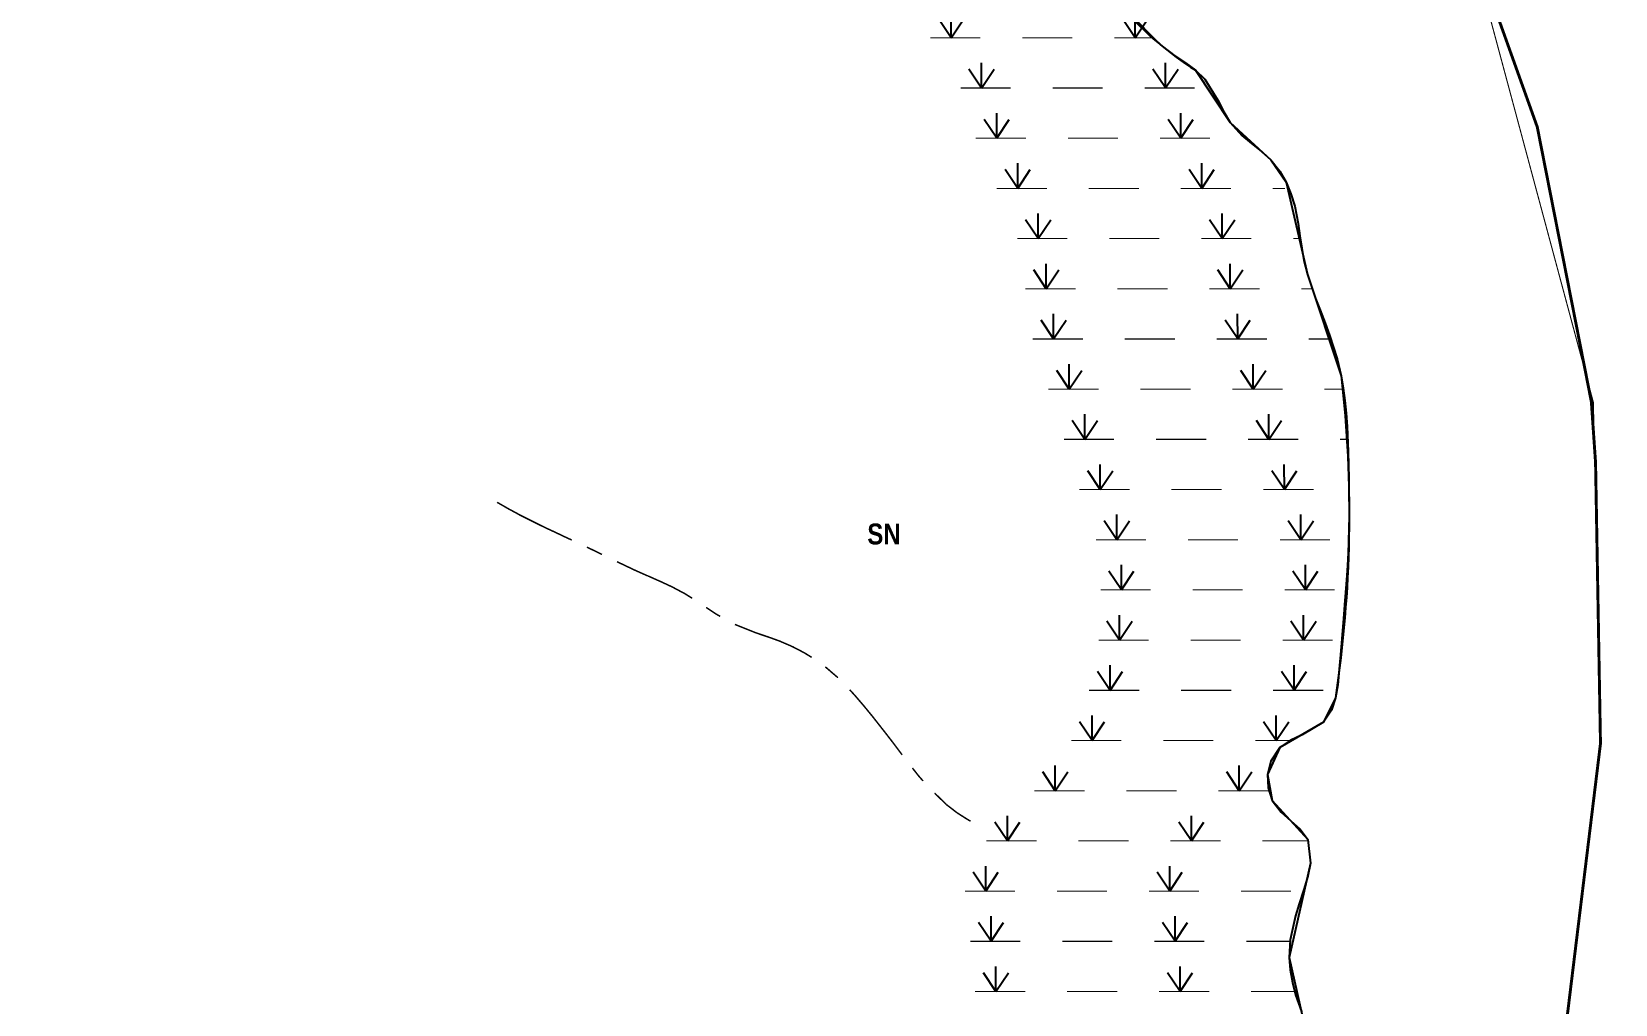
# Model space of a CAD drawing. Extents: x 204834 to 208707, y 4853033 to 4855981.
# Drawn here: x 208073.7 to 208263, y 4853331.5 to 4853447.8 of the extents above; entities that cross this region are included whole.
import ezdxf
from ezdxf.enums import TextEntityAlignment as Align

# ---------------------------------------------------------------- set-up
doc = ezdxf.new("R2010")
doc.units = 0
doc.header["$LTSCALE"] = 1.5
doc.header["$MEASUREMENT"] = 0
for name, color, linetype in [('CD-MALHA-LOTES', 40, 'CONTINUOUS'), ('HD-ALAGADO-BREJO', 170, 'CONTINUOUS'), ('HD-CURSO-INTER', 170, 'CONTINUOUS'), ('HD-CURSO-PERENE', 170, 'CONTINUOUS'), ('LM-LIM-SETOR-FISCAL', 7, 'CONTINUOUS'), ('LM-LIMITE-MUNICIPAL', 2, 'CONTINUOUS'), ('RU-QUADRAS', 6, 'CONTINUOUS'), ('Th_NmrPort', 7, 'CONTINUOUS')]:
    doc.layers.add(name, color=color, linetype=linetype)
doc.styles.get("Standard").update_dxf_attribs({"font": 'swisscbo.ttf'})
doc.linetypes.add('Limite', pattern='A,20,-3,[130,ltypeshp.shx,S=6.35,R=0,X=0,Y=0],-3,20', length=46)

# ---------------------------------------------------------------- blocks, each defined once
blk = doc.blocks.new('*X8')
at = {"layer": 'HD-ALAGADO-BREJO'}
for points in [[(208183.645891, 4853447.081709), (208182.145695, 4853449.331579)], [(208183.645891, 4853447.081709), (208183.64563, 4853450.081709)], [(208183.645891, 4853447.081709), (208185.145695, 4853449.33184)], [(208205.645891, 4853447.083625), (208204.145695, 4853449.333495)], [(208205.645891, 4853447.083625), (208205.64563, 4853450.083625)], [(208205.645891, 4853447.083625), (208207.145695, 4853449.333756)], [(208187.270166, 4853441.081701), (208185.769981, 4853443.331577)], [(208187.270166, 4853441.081701), (208187.269919, 4853444.081701)], [(208187.270166, 4853441.081701), (208188.769981, 4853443.331825)], [(208209.270166, 4853441.083516), (208207.769981, 4853443.333392)], [(208209.270166, 4853441.083516), (208209.269919, 4853444.083516)], [(208209.270166, 4853441.083516), (208210.769981, 4853443.333639)], [(208189.090531, 4853435.081678), (208187.590353, 4853437.331559)], [(208189.090531, 4853435.081678), (208189.090293, 4853438.081678)], [(208189.090531, 4853435.081678), (208190.590353, 4853437.331797)], [(208211.090531, 4853435.083422), (208209.590352, 4853437.333303)], [(208211.090531, 4853435.083422), (208211.090293, 4853438.083422)], [(208211.090531, 4853435.083422), (208212.590352, 4853437.333541)], [(208191.597531, 4853429.081664), (208191.5973, 4853432.081664)], [(208213.597531, 4853429.083355), (208213.5973, 4853432.083355)], [(208191.597531, 4853429.081664), (208190.097358, 4853431.331549)], [(208191.597531, 4853429.081664), (208193.097358, 4853431.331779)], [(208213.597531, 4853429.083355), (208212.097358, 4853431.333239)], [(208213.597531, 4853429.083355), (208215.097358, 4853431.33347)], [(208194.042004, 4853423.081657), (208194.041772, 4853426.081657)], [(208216.042004, 4853423.083363), (208216.041772, 4853426.083363)], [(208194.042004, 4853423.081657), (208192.54183, 4853425.331541)], [(208194.042004, 4853423.081657), (208195.54183, 4853425.331774)], [(208216.042004, 4853423.083363), (208214.54183, 4853425.333246)], [(208216.042004, 4853423.083363), (208217.54183, 4853425.333479)], [(208195.015647, 4853417.081633), (208195.015416, 4853420.081633)], [(208217.015647, 4853417.083325), (208217.015416, 4853420.083325)], [(208195.015647, 4853417.081633), (208193.515474, 4853419.331517)], [(208195.015647, 4853417.081633), (208196.515474, 4853419.331748)], [(208217.015647, 4853417.083325), (208215.515474, 4853419.333209)], [(208217.015647, 4853417.083325), (208218.515474, 4853419.33344)], [(208195.894311, 4853411.081605), (208194.394141, 4853413.331492)], [(208195.894311, 4853411.081605), (208195.894084, 4853414.081605)], [(208195.894311, 4853411.081605), (208197.394141, 4853413.331719)], [(208217.894311, 4853411.08327), (208216.394141, 4853413.333157)], [(208217.894311, 4853411.08327), (208217.894084, 4853414.08327)], [(208217.894311, 4853411.08327), (208219.394141, 4853413.333384)], [(208197.757873, 4853405.081592), (208196.257701, 4853407.331478)], [(208197.757873, 4853405.081592), (208197.757644, 4853408.081592)], [(208197.757873, 4853405.081592), (208199.257701, 4853407.331706)], [(208219.757872, 4853405.083266), (208218.257701, 4853407.333152)], [(208219.757872, 4853405.083266), (208219.757644, 4853408.083266)], [(208219.757872, 4853405.083266), (208221.257701, 4853407.33338)], [(208199.628347, 4853399.081581), (208198.128173, 4853401.331465)], [(208199.628347, 4853399.081581), (208199.628115, 4853402.081581)], [(208199.628347, 4853399.081581), (208201.128173, 4853401.331697)], [(208221.628347, 4853399.083286), (208220.128173, 4853401.333169)], [(208221.628347, 4853399.083286), (208221.628114, 4853402.083286)], [(208221.628347, 4853399.083286), (208223.128173, 4853401.333402)], [(208201.473317, 4853393.081571), (208201.473079, 4853396.081571)], [(208223.473317, 4853393.083319), (208223.473079, 4853396.083319)], [(208201.473317, 4853393.081571), (208199.973139, 4853395.331452)], [(208201.473317, 4853393.081571), (208202.973139, 4853395.331691)], [(208223.473317, 4853393.083319), (208221.973139, 4853395.3332)], [(208223.473317, 4853393.083319), (208224.973139, 4853395.333438)], [(208203.445485, 4853387.081565), (208203.445239, 4853390.081565)], [(208225.445485, 4853387.083369), (208225.445238, 4853390.083369)], [(208203.445485, 4853387.081565), (208201.9453, 4853389.331442)], [(208203.445485, 4853387.081565), (208204.9453, 4853389.331688)], [(208225.445485, 4853387.083369), (208223.9453, 4853389.333246)], [(208225.445485, 4853387.083369), (208226.9453, 4853389.333492)], [(208203.996144, 4853381.08154), (208203.995895, 4853384.08154)], [(208225.996144, 4853381.083371), (208225.995895, 4853384.083371)], [(208203.996144, 4853381.08154), (208202.495957, 4853383.331415)], [(208203.996144, 4853381.08154), (208205.495957, 4853383.331665)], [(208225.996144, 4853381.083371), (208224.495957, 4853383.333246)], [(208225.996144, 4853381.083371), (208227.495957, 4853383.333496)], [(208203.770217, 4853375.081506), (208202.270029, 4853377.33138)], [(208203.770217, 4853375.081506), (208203.769967, 4853378.081506)], [(208203.770217, 4853375.081506), (208205.270029, 4853377.331631)], [(208225.770217, 4853375.083344), (208224.270029, 4853377.333219)], [(208225.770217, 4853375.083344), (208225.769966, 4853378.083344)], [(208225.770217, 4853375.083344), (208227.270029, 4853377.33347)], [(208202.636636, 4853369.081461), (208201.136448, 4853371.331336)], [(208202.636636, 4853369.081461), (208202.636385, 4853372.081461)], [(208202.636636, 4853369.081461), (208204.136448, 4853371.331586)], [(208224.636636, 4853369.083295), (208223.136448, 4853371.33317)], [(208224.636636, 4853369.083295), (208224.636385, 4853372.083295)], [(208224.636636, 4853369.083295), (208226.136448, 4853371.333421)], [(208200.493597, 4853363.081416), (208198.993401, 4853365.331285)], [(208200.493597, 4853363.081416), (208200.493335, 4853366.081416)], [(208200.493597, 4853363.081416), (208201.993401, 4853365.331547)], [(208222.493597, 4853363.083338), (208220.993401, 4853365.333207)], [(208222.493597, 4853363.083338), (208222.493335, 4853366.083338)], [(208222.493597, 4853363.083338), (208223.993401, 4853365.333469)], [(208196.083355, 4853357.081331), (208196.083103, 4853360.081331)], [(208218.083355, 4853357.083183), (208218.083103, 4853360.083183)], [(208196.083355, 4853357.081331), (208194.583166, 4853359.331205)], [(208196.083355, 4853357.081331), (208197.583166, 4853359.331458)], [(208218.083355, 4853357.083183), (208216.583166, 4853359.333056)], [(208218.083355, 4853357.083183), (208219.583166, 4853359.333309)], [(208190.362165, 4853351.081213), (208190.361946, 4853354.081213)], [(208212.362165, 4853351.082815), (208212.361946, 4853354.082815)], [(208190.362165, 4853351.081213), (208188.862001, 4853353.331104)], [(208190.362165, 4853351.081213), (208191.862001, 4853353.331322)], [(208212.362165, 4853351.082815), (208210.862001, 4853353.332706)], [(208212.362165, 4853351.082815), (208213.862001, 4853353.332924)], [(208187.777815, 4853345.081149), (208187.777602, 4853348.081149)], [(208209.777815, 4853345.082712), (208209.777602, 4853348.082712)], [(208187.777815, 4853345.081149), (208186.277655, 4853347.331043)], [(208187.777815, 4853345.081149), (208189.277655, 4853347.331256)], [(208209.777815, 4853345.082712), (208208.277655, 4853347.332605)], [(208209.777815, 4853345.082712), (208211.277655, 4853347.332818)], [(208188.414367, 4853339.081128), (208186.914203, 4853341.331018)], [(208188.414367, 4853339.081128), (208188.414149, 4853342.081128)], [(208188.414367, 4853339.081128), (208189.914203, 4853341.331237)], [(208210.414367, 4853339.082733), (208208.914203, 4853341.332623)], [(208210.414367, 4853339.082733), (208210.414149, 4853342.082733)], [(208210.414367, 4853339.082733), (208211.914203, 4853341.332842)], [(208189.000552, 4853333.0811), (208187.500388, 4853335.330991)], [(208189.000552, 4853333.0811), (208189.000333, 4853336.0811)], [(208189.000552, 4853333.0811), (208190.500388, 4853335.33121)], [(208211.000552, 4853333.082704), (208209.500388, 4853335.332594)], [(208211.000552, 4853333.082704), (208211.000333, 4853336.082704)], [(208211.000552, 4853333.082704), (208212.500388, 4853335.332813)]]:
    blk.add_lwpolyline(points, dxfattribs=at)
at = {"layer": 'HD-ALAGADO-BREJO', "const_width": 0.13}
for points in [[(208181.145891, 4853447.081492), (208182.145891, 4853447.081579)], [(208182.145891, 4853447.081579), (208187.145891, 4853447.082014)], [(208192.145891, 4853447.08245), (208198.145891, 4853447.082972)], [(208203.145891, 4853447.083408), (208204.145891, 4853447.083495)], [(208204.145891, 4853447.083495), (208207.145891, 4853447.083756)], [(208207.145891, 4853447.083756), (208207.8661, 4853447.081759)], [(208184.770166, 4853441.081495), (208185.770166, 4853441.081577)], [(208185.770166, 4853441.081577), (208190.770166, 4853441.08199)], [(208195.770166, 4853441.082402), (208201.770166, 4853441.082897)], [(208206.770166, 4853441.083309), (208207.770166, 4853441.083392)], [(208207.770166, 4853441.083392), (208212.770166, 4853441.083804)], [(208186.590531, 4853435.08148), (208187.590531, 4853435.081559)], [(208187.590531, 4853435.081559), (208192.590531, 4853435.081956)], [(208197.590531, 4853435.082352), (208203.590531, 4853435.082828)], [(208208.590531, 4853435.083224), (208209.590531, 4853435.083303)], [(208209.590531, 4853435.083303), (208214.590531, 4853435.0837)], [(208189.097531, 4853429.081472), (208190.097531, 4853429.081549)], [(208190.097531, 4853429.081549), (208195.097531, 4853429.081933)], [(208200.097531, 4853429.082317), (208206.097531, 4853429.082778)], [(208211.097531, 4853429.083162), (208212.097531, 4853429.083239)], [(208212.097531, 4853429.083239), (208217.097531, 4853429.083623)], [(208222.097531, 4853429.084008), (208223.097531, 4853429.084084)], [(208223.097531, 4853429.084084), (208223.558222, 4853429.081817)], [(208191.542004, 4853423.081464), (208192.542004, 4853423.081541)], [(208192.542004, 4853423.081541), (208197.542004, 4853423.081929)], [(208202.542004, 4853423.082316), (208208.542004, 4853423.082781)], [(208213.542004, 4853423.083169), (208214.542004, 4853423.083246)], [(208214.542004, 4853423.083246), (208219.542004, 4853423.083634)], [(208224.542004, 4853423.084022), (208225.390776, 4853423.081802)], [(208192.515647, 4853417.08144), (208193.515647, 4853417.081517)], [(208193.515647, 4853417.081517), (208198.515647, 4853417.081902)], [(208203.515647, 4853417.082286), (208209.515647, 4853417.082748)], [(208214.515647, 4853417.083132), (208215.515647, 4853417.083209)], [(208215.515647, 4853417.083209), (208220.515647, 4853417.083594)], [(208225.515647, 4853417.083978), (208226.515647, 4853417.084055)], [(208226.515647, 4853417.084055), (208226.906072, 4853417.081784)], [(208193.394311, 4853411.081416), (208194.394311, 4853411.081492)], [(208194.394311, 4853411.081492), (208199.394311, 4853411.08187)], [(208204.394311, 4853411.082249), (208210.394311, 4853411.082703)], [(208215.394311, 4853411.083081), (208216.394311, 4853411.083157)], [(208216.394311, 4853411.083157), (208221.394311, 4853411.083535)], [(208226.394311, 4853411.083914), (208228.394311, 4853411.084065)], [(208228.394311, 4853411.084065), (208228.930747, 4853411.081771)], [(208195.257873, 4853405.081402), (208196.257873, 4853405.081478)], [(208196.257873, 4853405.081478), (208201.257873, 4853405.081858)], [(208206.257872, 4853405.082239), (208212.257872, 4853405.082695)], [(208217.257872, 4853405.083076), (208218.257872, 4853405.083152)], [(208218.257872, 4853405.083152), (208223.257872, 4853405.083532)], [(208228.257872, 4853405.083912), (208230.257872, 4853405.084065)], [(208230.257872, 4853405.084065), (208230.413389, 4853405.081753)], [(208197.128347, 4853399.081387), (208198.128347, 4853399.081465)], [(208198.128347, 4853399.081465), (208203.128347, 4853399.081852)], [(208208.128347, 4853399.08224), (208214.128347, 4853399.082705)], [(208219.128347, 4853399.083092), (208220.128347, 4853399.083169)], [(208220.128347, 4853399.083169), (208225.128347, 4853399.083557)], [(208230.128347, 4853399.083944), (208231.008866, 4853399.081726)], [(208198.973317, 4853393.081373), (208199.973317, 4853393.081452)], [(208199.973317, 4853393.081452), (208204.973317, 4853393.081849)], [(208209.973317, 4853393.082247), (208215.973317, 4853393.082723)], [(208220.973317, 4853393.08312), (208221.973317, 4853393.0832)], [(208221.973317, 4853393.0832), (208226.973317, 4853393.083597)], [(208200.945485, 4853387.08136), (208201.945485, 4853387.081442)], [(208201.945485, 4853387.081442), (208206.945485, 4853387.081852)], [(208211.945485, 4853387.082262), (208217.945485, 4853387.082754)], [(208222.945485, 4853387.083164), (208223.945485, 4853387.083246)], [(208223.945485, 4853387.083246), (208228.945485, 4853387.083656)], [(208201.496144, 4853381.081332), (208202.496144, 4853381.081415)], [(208202.496144, 4853381.081415), (208207.496144, 4853381.081831)], [(208212.496144, 4853381.082248), (208218.496144, 4853381.082747)], [(208223.496144, 4853381.083163), (208224.496144, 4853381.083246)], [(208224.496144, 4853381.083246), (208229.496144, 4853381.083662)], [(208201.270217, 4853375.081297), (208202.270217, 4853375.08138)], [(208202.270217, 4853375.08138), (208207.270217, 4853375.081798)], [(208212.270217, 4853375.082216), (208218.270217, 4853375.082718)], [(208223.270217, 4853375.083135), (208224.270217, 4853375.083219)], [(208224.270217, 4853375.083219), (208229.270217, 4853375.083637)], [(208200.136636, 4853369.081252), (208201.136636, 4853369.081336)], [(208201.136636, 4853369.081336), (208206.136636, 4853369.081753)], [(208211.136636, 4853369.08217), (208217.136636, 4853369.08267)], [(208222.136636, 4853369.083087), (208223.136636, 4853369.08317)], [(208223.136636, 4853369.08317), (208228.136636, 4853369.083587)], [(208197.993597, 4853363.081198), (208198.993597, 4853363.081285)], [(208198.993597, 4853363.081285), (208203.993597, 4853363.081722)], [(208208.993597, 4853363.082159), (208214.993597, 4853363.082683)], [(208219.993597, 4853363.08312), (208220.993597, 4853363.083207)], [(208220.993597, 4853363.083207), (208223.993597, 4853363.083469)], [(208223.993597, 4853363.083469), (208224.548034, 4853363.081464)], [(208193.583355, 4853357.081121), (208194.583355, 4853357.081205)], [(208194.583355, 4853357.081205), (208199.583355, 4853357.081626)], [(208204.583355, 4853357.082047), (208210.583355, 4853357.082552)], [(208215.583355, 4853357.082972), (208216.583355, 4853357.083057)], [(208216.583355, 4853357.083057), (208221.583355, 4853357.083477)], [(208187.862165, 4853351.081031), (208188.862165, 4853351.081104)], [(208188.862165, 4853351.081104), (208193.862165, 4853351.081468)], [(208198.862165, 4853351.081832), (208204.862165, 4853351.082269)], [(208209.862165, 4853351.082633), (208210.862165, 4853351.082706)], [(208210.862165, 4853351.082706), (208215.862165, 4853351.08307)], [(208220.862165, 4853351.083434), (208225.862165, 4853351.083799)], [(208225.862165, 4853351.083799), (208226.284699, 4853351.081415)], [(208185.277815, 4853345.080972), (208186.277815, 4853345.081043)], [(208186.277815, 4853345.081043), (208191.277815, 4853345.081398)], [(208196.277815, 4853345.081753), (208202.277815, 4853345.082179)], [(208207.277815, 4853345.082534), (208208.277815, 4853345.082605)], [(208208.277815, 4853345.082605), (208213.277815, 4853345.08296)], [(208218.277815, 4853345.083315), (208224.277815, 4853345.083741)], [(208185.914367, 4853339.080945), (208186.914367, 4853339.081018)], [(208186.914367, 4853339.081018), (208191.914367, 4853339.081383)], [(208196.914367, 4853339.081748), (208202.914367, 4853339.082186)], [(208207.914367, 4853339.08255), (208208.914367, 4853339.082623)], [(208208.914367, 4853339.082623), (208213.914367, 4853339.082988)], [(208218.914367, 4853339.083353), (208223.914367, 4853339.083718)], [(208223.914367, 4853339.083718), (208224.203073, 4853339.081328)], [(208186.500552, 4853333.080918), (208187.500552, 4853333.080991)], [(208187.500552, 4853333.080991), (208192.500552, 4853333.081355)], [(208197.500552, 4853333.08172), (208203.500552, 4853333.082157)], [(208208.500552, 4853333.082522), (208209.500552, 4853333.082594)], [(208209.500552, 4853333.082594), (208214.500552, 4853333.082959)], [(208219.500552, 4853333.083323), (208224.500552, 4853333.083688)], [(208224.500552, 4853333.083688), (208224.871958, 4853333.081302)]]:
    blk.add_lwpolyline(points, dxfattribs=at)

msp = doc.modelspace()

# ---------------------------------------------------------------- linework, layer by layer
at = {"layer": 'CD-MALHA-LOTES', "linetype": 'Continuous'}
msp.add_lwpolyline([(208205.69, 4853449.28), (208207.78, 4853447.11), (208208.87, 4853446.07), (208210.37, 4853444.94), (208211.64, 4853444.09), (208212.85, 4853443.21), (208213.97, 4853442.14), (208215.54, 4853439.61), (208216.24, 4853438.25), (208217.01, 4853436.96), (208218.4, 4853435.41), (208219.56, 4853434.44), (208220.74, 4853433.5), (208221.85, 4853432.49), (208222.93, 4853431.14), (208223.68, 4853429.83), (208224.27, 4853428.42), (208224.71, 4853426.96), (208225.13, 4853424.89), (208225.34, 4853423.4), (208225.81, 4853420.46), (208226.23, 4853418.78), (208227.21, 4853415.93), (208227.75, 4853414.53), (208228.35, 4853412.96), (208228.87, 4853411.55), (208229.78, 4853408.7), (208230.26, 4853406.69), (208230.52, 4853405.21), (208230.72, 4853403.72), (208230.87, 4853402.22), (208230.98, 4853400.62), (208231.1, 4853397.63), (208231.14, 4853395.99), (208231.17, 4853394.49), (208231.2, 4853392.99), (208231.22, 4853391.49), (208231.22, 4853389.9), (208231.15, 4853386.9), (208231.09, 4853385.41), (208231.01, 4853383.9), (208230.9, 4853382.3), (208230.79, 4853380.79), (208230.67, 4853379.3), (208230.53, 4853377.58), (208230.29, 4853374.65), (208230.03, 4853371.61), (208229.85, 4853369.74), (208229.58, 4853368.17), (208229.12, 4853366.72), (208228.15, 4853365.27), (208225.6, 4853363.77), (208224.19, 4853363.1), (208222.95, 4853362.24), (208221.84, 4853360.6), (208221.47, 4853359.04), (208221.53, 4853357.42), (208222.03, 4853355.92), (208223.08, 4853354.53), (208224.24, 4853353.48), (208225.38, 4853352.47), (208226.3, 4853351.25), (208226.6, 4853348.43), (208226.28, 4853346.86), (208225.81, 4853345.28), (208225.25, 4853343.57), (208224.79, 4853342.12), (208224.16, 4853339.27), (208224.05, 4853337.16), (208224.18, 4853335.66), (208224.44, 4853334.15), (208224.82, 4853332.68), (208225.53, 4853330.69)], dxfattribs=at)
at = {"layer": 'HD-CURSO-INTER', "const_width": 0.18}
for points in [[(208129.36, 4853391.56), (208130.23, 4853391.06)], [(208130.23, 4853391.06), (208130.66, 4853390.81)], [(208130.66, 4853390.81), (208131.98, 4853390.1)], [(208131.98, 4853390.1), (208131.98, 4853390.09)], [(208131.98, 4853390.09), (208134.66, 4853388.75)], [(208134.66, 4853388.75), (208134.66, 4853388.75)], [(208134.66, 4853388.75), (208135.56, 4853388.32)], [(208135.56, 4853388.32), (208136.17, 4853388.04)], [(208136.17, 4853388.04), (208137.37, 4853387.47)], [(208137.37, 4853387.47), (208137.52, 4853387.4)], [(208137.52, 4853387.4), (208138.28, 4853387.05)], [(208140.09, 4853386.2), (208140.47, 4853386.02)], [(208140.47, 4853386.02), (208141.89, 4853385.33)], [(208143.69, 4853384.46), (208145.5, 4853383.6)], [(208145.5, 4853383.6), (208145.88, 4853383.42)], [(208145.88, 4853383.42), (208147.32, 4853382.78)], [(208147.32, 4853382.78), (208147.55, 4853382.69)], [(208147.55, 4853382.69), (208148.24, 4853382.38)], [(208148.24, 4853382.38), (208148.92, 4853382.08)], [(208148.92, 4853382.08), (208150.06, 4853381.55)], [(208150.06, 4853381.55), (208150.28, 4853381.45)], [(208150.28, 4853381.45), (208150.95, 4853381.09)], [(208150.95, 4853381.09), (208151.78, 4853380.65)], [(208151.78, 4853380.65), (208152.68, 4853380.09)], [(208154.35, 4853378.99), (208155.18, 4853378.44)], [(208155.18, 4853378.44), (208155.56, 4853378.19)], [(208155.56, 4853378.19), (208156.03, 4853377.92)], [(208157.79, 4853376.96), (208159.64, 4853376.22)], [(208159.64, 4853376.22), (208160.26, 4853375.97)], [(208160.26, 4853375.97), (208161.53, 4853375.54)], [(208161.53, 4853375.54), (208161.69, 4853375.49)], [(208161.69, 4853375.49), (208162.47, 4853375.21)], [(208162.47, 4853375.21), (208163.11, 4853374.98)], [(208163.11, 4853374.98), (208164.32, 4853374.46)], [(208164.32, 4853374.46), (208164.74, 4853374.27)], [(208164.74, 4853374.27), (208165.22, 4853374.02)], [(208165.22, 4853374.02), (208166.08, 4853373.57)], [(208166.08, 4853373.57), (208166.96, 4853373.03)], [(208168.6, 4853371.89), (208169.35, 4853371.24)], [(208169.35, 4853371.24), (208170.09, 4853370.61)], [(208170.09, 4853370.61), (208170.11, 4853370.58)], [(208171.51, 4853369.16), (208172.16, 4853368.44)], [(208172.16, 4853368.44), (208172.83, 4853367.66)], [(208172.83, 4853367.66), (208173.14, 4853367.3)], [(208173.14, 4853367.3), (208174.11, 4853366.12)], [(208174.11, 4853366.12), (208174.24, 4853365.96)], [(208174.24, 4853365.96), (208175.97, 4853363.76)], [(208175.97, 4853363.76), (208176.09, 4853363.6)], [(208176.09, 4853363.6), (208176.58, 4853362.97)], [(208176.58, 4853362.97), (208177, 4853362.41)], [(208177, 4853362.41), (208177.78, 4853361.37)], [(208179.01, 4853359.79), (208179.63, 4853359.01)], [(208179.63, 4853359.01), (208179.79, 4853358.81)], [(208179.79, 4853358.81), (208180.28, 4853358.25)], [(208181.66, 4853356.8), (208183.1, 4853355.41)], [(208183.1, 4853355.41), (208183.13, 4853355.38)], [(208183.13, 4853355.38), (208183.89, 4853354.8)], [(208183.89, 4853354.8), (208184.32, 4853354.46)], [(208184.32, 4853354.46), (208185.55, 4853353.68)], [(208185.55, 4853353.68), (208185.61, 4853353.64)], [(208185.61, 4853353.64), (208185.96, 4853353.45)]]:
    msp.add_lwpolyline(points, dxfattribs=at)
at = {"layer": 'HD-CURSO-PERENE', "const_width": 0.18}
msp.add_lwpolyline([(208205.69, 4853449.28), (208207.78, 4853447.11), (208208.87, 4853446.07), (208210.37, 4853444.94), (208211.64, 4853444.09), (208212.85, 4853443.21), (208213.97, 4853442.14), (208215.54, 4853439.61), (208216.24, 4853438.25), (208217.01, 4853436.96), (208218.4, 4853435.41), (208219.56, 4853434.44), (208220.74, 4853433.5), (208221.85, 4853432.49), (208222.93, 4853431.14), (208223.68, 4853429.83), (208224.27, 4853428.42), (208224.71, 4853426.96), (208225.13, 4853424.89), (208225.34, 4853423.4), (208225.81, 4853420.46), (208226.23, 4853418.78), (208227.21, 4853415.93), (208227.75, 4853414.53), (208228.35, 4853412.96), (208228.87, 4853411.55), (208229.78, 4853408.7), (208230.26, 4853406.69), (208230.52, 4853405.21), (208230.72, 4853403.72), (208230.87, 4853402.22), (208230.98, 4853400.62), (208231.1, 4853397.63), (208231.14, 4853395.99), (208231.17, 4853394.49), (208231.2, 4853392.99), (208231.22, 4853391.49), (208231.22, 4853389.9), (208231.15, 4853386.9), (208231.09, 4853385.41), (208231.01, 4853383.9), (208230.9, 4853382.3), (208230.79, 4853380.79), (208230.67, 4853379.3), (208230.53, 4853377.58), (208230.29, 4853374.65), (208230.03, 4853371.61), (208229.85, 4853369.74), (208229.58, 4853368.17), (208229.12, 4853366.72), (208228.15, 4853365.27), (208225.6, 4853363.77), (208224.19, 4853363.1), (208222.95, 4853362.24), (208221.84, 4853360.6), (208221.47, 4853359.04), (208221.53, 4853357.42), (208222.03, 4853355.92), (208223.08, 4853354.53), (208224.24, 4853353.48), (208225.38, 4853352.47), (208226.3, 4853351.25), (208226.6, 4853348.43), (208226.28, 4853346.86), (208225.81, 4853345.28), (208225.25, 4853343.57), (208224.79, 4853342.12), (208224.16, 4853339.27), (208224.05, 4853337.16), (208224.18, 4853335.66), (208224.44, 4853334.15), (208224.82, 4853332.68), (208225.53, 4853330.69)], dxfattribs=at)
at = {"layer": 'LM-LIM-SETOR-FISCAL', "linetype": 'Limite', "ltscale": 0.1, "const_width": 0.13, "flags": 128}
msp.add_lwpolyline([(208132.13, 4853213.19), (208114.89, 4853209.76), (208079.6, 4853197.34), (208051.55, 4853180.72), (208025.58, 4853147.48), (208008.96, 4853121.51), (207990.27, 4853095.54), (207977.18, 4853074.27), (207977.18, 4853074.27), (207977.25, 4853074.22), (207977.18, 4853074.27), (207956.1, 4853085.93), (207945.82, 4853090.68), (207936.07, 4853099.64), (207925.79, 4853113.08), (207912.87, 4853122.04), (207901.27, 4853129.42), (207885.99, 4853134.43), (207866.22, 4853130.48), (207857.06, 4853117.3), (207855.74, 4853109.65), (207854.29, 4853104.12), (207849.81, 4853098.58), (207843.48, 4853094.63), (207832.35, 4853091.47), (207826.81, 4853088.04), (207822.46, 4853090.02), (207820.49, 4853094.5), (207817.85, 4853098.72), (207811.26, 4853102.27), (207805.07, 4853103.59), (207799.14, 4853104.38), (207790.7, 4853104.38), (207787.01, 4853100.03), (207786.62, 4853093.31), (207788.2, 4853087.12), (207790.57, 4853079.61), (207790.97, 4853071.24), (207790.84, 4853064.52), (207788.33, 4853057.66), (207782.8, 4853050.28), (207778.71, 4853047.25), (207773.44, 4853045.67), (207762.04, 4853043.3), (207754.13, 4853041.45), (207747.15, 4853035.92), (207736.87, 4853033.41), (207724.88, 4853033.81), (207719.34, 4853036.97), (207718.29, 4853046.46), (207718.15, 4853057.73), (207718.02, 4853064.06), (207716.7, 4853070.78), (207713.41, 4853075.39), (207708.27, 4853076.71), (207703.66, 4853075.26), (207699.7, 4853071.57), (207695.82, 4853066.3), (207691.07, 4853063.26), (207679.08, 4853063.26), (207668.54, 4853066.43), (207663.92, 4853071.17), (207660.23, 4853076.31), (207656.54, 4853081.71), (207653.12, 4853086.99), (207651.8, 4853094.76), (207650.35, 4853101.35), (207645.47, 4853108.07), (207638.75, 4853112.42), (207633.48, 4853114.13), (207625.51, 4853116.05), (207616.55, 4853118.55), (207607.72, 4853121.45), (207599.15, 4853123.03), (207589.26, 4853124.48), (207579.64, 4853122.9), (207567.98, 4853122.5), (207563.63, 4853123.29), (207559.41, 4853125.53), (207549.66, 4853131.07), (207540.31, 4853134.1), (207534.9, 4853135.16), (207526.34, 4853135.42), (207517.37, 4853134.63), (207509.86, 4853132.26), (207501.03, 4853132.12), (207496.16, 4853134.1), (207489.44, 4853138.19), (207485.09, 4853140.95), (207483.24, 4853145.3), (207433.38, 4853135.75), (207434.67, 4853127.72), (207426.82, 4853124.81), (207415.73, 4853122.98), (207396.77, 4853120.95), (207392.49, 4853119.11), (207387.47, 4853118.39), (207381.3, 4853117.24), (207376.56, 4853116.38), (207369.1, 4853115.23), (207357.97, 4853112.75), (207344.5, 4853111.15), (207333.42, 4853111.36), (207328.77, 4853111.37), (207320.7, 4853109.57), (207319.42, 4853105.86), (207317.92, 4853104.36), (207313.42, 4853103), (207306.84, 4853102), (207303.18, 4853099.75), (207300.74, 4853099.94), (207297.24, 4853101.27), (207294.36, 4853102.41), (207290.13, 4853102.41), (207285.91, 4853101.58), (207283.75, 4853100.66), (207281.89, 4853098.7), (207278.14, 4853097.67), (207267.11, 4853095.09), (207250.59, 4853091.4), (207242.24, 4853089.87), (207232.02, 4853089.01), (207225.74, 4853087.76), (207218.42, 4853086.81), (207208.78, 4853084.88), (207201.06, 4853083.36), (207192.55, 4853081.52), (207188.75, 4853080.47), (207183.81, 4853079.34), (207181.54, 4853078.81), (207178.97, 4853078.21), (207175.42, 4853077.24), (207161.51, 4853073.61), (207134.62, 4853067.5), (207121.18, 4853063.43), (207109.77, 4853060.98), (207083.02, 4853055.24), (207071.92, 4853053.66), (207063.04, 4853052.2), (207057.57, 4853051.22), (207048.59, 4853049.32), (207041.5, 4853047.9), (207028.02, 4853045.07), (207018.95, 4853043.22), (207009.04, 4853041.02), (207007.25, 4853052.87), (207006.42, 4853057.28), (207004.98, 4853065.92), (207003.06, 4853076.97), (207001.71, 4853082.51), (207000.15, 4853089.03), (206998.25, 4853095.75), (206995.98, 4853101.99), (206993.74, 4853107.81), (206987.39, 4853105.57), (206977.81, 4853100.47), (206967.6, 4853097.61), (206962.59, 4853093.58), (206958.92, 4853089.46), (206955.6, 4853082.5), (206950.01, 4853078.17), (206943.28, 4853074.5), (206936.66, 4853071.45), (206932.61, 4853069.6), (206929.01, 4853068.36), (206924.61, 4853067.87), (206920.58, 4853068.19), (206915.12, 4853068.72), (206902.95, 4853070.8), (206891.38, 4853067.85), (206880.4, 4853065.73), (206872.64, 4853064.04), (206858.24, 4853060.22), (206847.8, 4853057.54), (206840.17, 4853055.43), (206828.46, 4853052.32), (206822.53, 4853050.63), (206811.52, 4853047.66), (206803.01, 4853045.24), (206783.97, 4853039.27), (206779.35, 4853035.22), (206768.83, 4853039.64), (206726.11, 4853063.48), (206713.2, 4853068.45), (206676.44, 4853090.31), (206672.42, 4853095.9), (206668.43, 4853097.71), (206665.78, 4853098.35), (206614.27, 4853094.76), (206560.2, 4853092.06), (206527.07, 4853088.1), (206526.63, 4853090.28), (206436.89, 4853085.62), (206403.59, 4853083.9), (206378.69, 4853082.54), (206306.59, 4853077.18), (206281.43, 4853073.09), (206250.76, 4853068.13), (206249.32, 4853067.81), (206241.73, 4853106.06), (206174.74, 4853099.25), (206115.25, 4853096.39), (206097.24, 4853093.29), (206088.22, 4853093.5), (206047.56, 4853092.24), (205987.11, 4853086.63), (205973.22, 4853086.23), (205954.27, 4853084.91), (205875.14, 4853081.42), (205864.61, 4853080.53), (205796.33, 4853076.78), (205791.35, 4853076.88), (205760.46, 4853075.4), (205708.12, 4853073.2), (205697.96, 4853072.98), (205694.02, 4853072.84), (205648.48, 4853073.83), (205657.67, 4853139.89), (205663.09, 4853176.52), (205673.5, 4853240.08), (205679.81, 4853273), (205682.39, 4853291.1), (205686.45, 4853319.25), (205690.23, 4853344.16), (205693.06, 4853366.18), (205695.8, 4853385.06), (205698.77, 4853405.47), (205701.84, 4853427.15), (205703.38, 4853440.04), (205705.6, 4853461.25), (205707.13, 4853485.05), (205708.09, 4853504.93), (205707.25, 4853529.87), (205706.63, 4853547.82), (205704.33, 4853573.07), (205701.82, 4853593.22), (205697.65, 4853618.26), (205692.43, 4853645.81), (205685.96, 4853670.23), (205679.7, 4853691.73), (205670, 4853719.35), (205658.78, 4853745.51), (205610.54, 4853829.65), (205562.78, 4853902.04), (205476.94, 4854024.43), (205418.69, 4854109.18), (205356.81, 4854200.14), (205285.27, 4854304.56), (205232.63, 4854379.82), (205148.32, 4854500.33), (205059.6, 4854625.34), (204995.99, 4854716.47), (204934.98, 4854801.22), (204887.55, 4854871.19), (204871.08, 4854893.76), (204835.64, 4854946.28), (204834.25, 4854948.2), (204845.64, 4854959.83), (204876.75, 4854964.71), (204914.35, 4854970.84), (204996.87, 4854983.31), (205090.66, 4854997.71), (205105.98, 4854999.94), (205187.94, 4855012.05), (205245.94, 4855021.11), (205272.68, 4855025.85), (205289.82, 4855028.52), (205353.63, 4855038.1), (205379.87, 4855044.32), (205380.17, 4855053.59), (205399.55, 4855054.95), (205426.54, 4855056.03), (205437.99, 4855056.62), (205499.63, 4855060.67), (205539.31, 4855063.19), (205567.09, 4855064.98), (205582.41, 4855066.09), (205635.91, 4855070), (205692.95, 4855073.42), (205739.37, 4855076.32), (205755.85, 4855076.88), (205779.09, 4855078.91), (205796.39, 4855080.33), (205832.27, 4855082.2), (205855.36, 4855083.58), (205884.96, 4855084.97), (205904.85, 4855085.43), (205945.85, 4855088.06), (205975.45, 4855089.94), (205990.04, 4855090.61), (206010.45, 4855091.62), (206021.42, 4855091.93), (206022.38, 4855094.63), (206023.19, 4855099.07), (206023.73, 4855105.32), (206023.73, 4855114.57), (206023.61, 4855122.77), (206023.73, 4855128.91), (206023.31, 4855148.74), (206059.09, 4855155.08), (206090.43, 4855139.24), (206138.56, 4855111.07), (206178.75, 4855088.19), (206206.79, 4855072.52), (206222.46, 4855062.86), (206230.38, 4855057.64), (206237.19, 4855052.51), (206245.02, 4855046.96), (206277.61, 4855028.92), (206315.11, 4855009.06), (206322.43, 4855004.94), (206334.61, 4854998.15), (206344.05, 4854991.94), (206370.01, 4854978.16), (206377.13, 4854974.52), (206383.62, 4854970.88), (206391.86, 4854965.97), (206400.96, 4854960.99), (206409.67, 4854956.24), (206418.06, 4854951.81), (206428.03, 4854946.58), (206436.74, 4854941.99), (206446.39, 4854936.45), (206454.94, 4854931.86), (206463.33, 4854927.27), (206473.94, 4854921.41), (206483.44, 4854916.66), (206493.49, 4854911.28), (206502.2, 4854906.53), (206509.16, 4854902.73), (206517.55, 4854899.17), (206528.48, 4854896), (206549.69, 4854889.67), (206564.41, 4854883.97), (206567.2, 4854879.08), (206570.83, 4854883.26), (206576.05, 4854891.17), (206582.86, 4854902.57), (206588.24, 4854910.17), (206594.1, 4854919.67), (206601.38, 4854929.09), (206611.99, 4854937.95), (206625.76, 4854949.98), (206640.32, 4854965.18), (206646.34, 4854973.73), (206650.93, 4854980.7), (206656.31, 4854989.4), (206659.8, 4854993.84), (206666.37, 4855000.56), (206674.91, 4855008.32), (206682.51, 4855016.24), (206687.1, 4855021.3), (206689.8, 4855026.21), (206695.97, 4855035.87), (206702.46, 4855046.95), (206709.74, 4855060.01), (206715.44, 4855068.88), (206721.77, 4855075.21), (206727.79, 4855082.65), (206732.22, 4855088.66), (206736.5, 4855097.05), (206739.58, 4855106.79), (206740.85, 4855116.29), (206741.17, 4855125.63), (206741.64, 4855134.02), (206741.17, 4855142.09), (206742.12, 4855150.72), (206742.75, 4855160.06), (206742.43, 4855173.36), (206743.07, 4855183.81), (206745.76, 4855192.36), (206748.45, 4855197.74), (206758.11, 4855205.5), (206768.24, 4855208.82), (206775.2, 4855210.56), (206778.84, 4855212.3), (206783.44, 4855216.26), (206786.6, 4855221.64), (206789.29, 4855225.29), (206792.14, 4855229.4), (206795.63, 4855232.73), (206801.01, 4855234.47), (206808.45, 4855236.21), (206816.52, 4855237.63), (206822.22, 4855240.17), (206827.6, 4855242.54), (206831.4, 4855244.28), (206836.63, 4855244.44), (206839.95, 4855243.97), (206842.19, 4855243.65), (206845.62, 4855240.46), (206849.62, 4855235.99), (206854.58, 4855232.12), (206859.64, 4855229.78), (206864.76, 4855227.39), (206870.2, 4855225.04), (206874.73, 4855222.3), (206878.92, 4855219.29), (206882.98, 4855215.83), (206887.98, 4855212.7), (206893.95, 4855209.85), (206900.29, 4855207.85), (206907.15, 4855206.19), (206913.73, 4855205.04), (206920.81, 4855203.6), (206927.56, 4855201.94), (206933.6, 4855200.48), (206939.89, 4855199.17), (206945.67, 4855197.5), (206951.88, 4855196.77), (206955.65, 4855197.17), (206957.31, 4855197.34), (206961.86, 4855199.66), (206966.53, 4855198.43), (206972.05, 4855197.76), (206977.41, 4855196.39), (206983.23, 4855195.87), (206988.52, 4855195.58), (206994.38, 4855194.99), (206999.44, 4855194.4), (207005.61, 4855193.62), (207012.36, 4855193.6), (207017.57, 4855195.37), (207023.03, 4855199.41), (207027.73, 4855202.05), (207032.27, 4855204.91), (207036.83, 4855207.98), (207041.71, 4855210.66), (207047.65, 4855212.46), (207053.63, 4855214.05), (207060.03, 4855216.42), (207065.62, 4855219.18), (207071.3, 4855222.28), (207076, 4855226.44), (207079.82, 4855231.03), (207081.1, 4855236.76), (207082.6, 4855241.31), (207088.02, 4855243.94), (207090.58, 4855249.59), (207089.81, 4855256.18), (207088.3, 4855261.39), (207091.68, 4855264.78), (207096.44, 4855266.15), (207101.11, 4855269.63), (207105.02, 4855274.18), (207109.74, 4855275.56), (207115.56, 4855275.11), (207120.83, 4855274.22), (207125.84, 4855273.37), (207131.74, 4855271.63), (207137.13, 4855270.1), (207140.28, 4855270.08), (207149.52, 4855272.92), (207159.75, 4855279.15), (207168.21, 4855287.16), (207178.44, 4855293.84), (207190.46, 4855299.18), (207198.91, 4855306.29), (207210.48, 4855312.52), (207226.05, 4855320.31), (207238.96, 4855331.88), (207248.75, 4855350.57), (207250.97, 4855379.94), (207256.76, 4855404.86), (207263.43, 4855423.99), (207271.89, 4855446.69), (207282.57, 4855472.94), (207294.81, 4855494.97), (207326.84, 4855524.34), (207365.56, 4855558.16), (207387.07, 4855586.87), (207407.16, 4855615.16), (207422.96, 4855638.92), (207434.53, 4855666.07), (207438.09, 4855689.65), (207436.31, 4855734.15), (207437.65, 4855776.65), (207435.87, 4855804.68), (207437.2, 4855838.5), (207442.99, 4855862.09), (207450.11, 4855888.79), (207460.34, 4855908.81), (207484.89, 4855935.84), (207514.89, 4855951.47), (207555.87, 4855955.7), (207618.39, 4855944.29), (207657.68, 4855935.84), (207679.23, 4855930.77), (207701.08, 4855927.5), (207727.34, 4855933.29), (207757.59, 4855943.08), (207797.2, 4855948.42), (207840.36, 4855943.52), (207880.86, 4855931.06), (207908.47, 4855922.08), (207928.08, 4855916.75), (207978.98, 4855907.33), (207988.92, 4855905.77), (208022.36, 4855902.14), (208058.85, 4855901.25), (208090, 4855903.03), (208114.96, 4855908.68), (208130.68, 4855913.81), (208161.85, 4855928.41), (208188.89, 4855948.62), (208218.29, 4855981.06), (208246.45, 4855971.34), (208278.32, 4855947.49), (208315.9, 4855902.87), (208367.57, 4855812.45), (208407.49, 4855740.82), (208443.9, 4855682.11), (208501.44, 4855564.09), (208520.23, 4855513.59), (208554.28, 4855420.83), (208582.46, 4855346.85), (208608.3, 4855254.08), (208634.13, 4855164.83), (208662.31, 4855069.71), (208689.32, 4854981.64), (208696.37, 4854928.8), (208702.51, 4854871.1), (208702.64, 4854844.17), (208698.6, 4854815.34), (208685.17, 4854772.09), (208669.12, 4854736.78), (208666.53, 4854731.08), (208618.81, 4854675.16), (208569.26, 4854639.06), (208558.41, 4854631.16), (208530.44, 4854622.7), (208494.29, 4854611.78), (208442.09, 4854593.13), (208386.91, 4854561.82), (208367.53, 4854543.92), (208320.55, 4854507.76), (208301.91, 4854481.66), (208287, 4854448.85), (208272.08, 4854390.69), (208264.63, 4854342.97), (208264.41, 4854341.07), (208259.41, 4854296.74), (208259.41, 4854241.19), (208259.41, 4854191.98), (208256.43, 4854122.63), (208248.97, 4854065.96), (208232.56, 4854015.63), (208216.16, 4853966.42), (208198.26, 4853911.24), (208184.84, 4853872.46), (208177.39, 4853828.47), (208173.66, 4853792.31), (208166.95, 4853749.8), (208162.4, 4853719.3), (208164.42, 4853685.56), (208172.06, 4853630.34), (208197.55, 4853545.38), (208223.89, 4853510.55), (208245.13, 4853460.42), (208259.57, 4853406.68), (208260.42, 4853403.5), (208260.52, 4853398.64), (208261.27, 4853362.72), (208252.77, 4853293.05), (208222.19, 4853252.27), (208166.97, 4853226.79)], close=True, dxfattribs=at)
at = {"layer": 'LM-LIMITE-MUNICIPAL'}
msp.add_lwpolyline([(208245.13, 4853460.42, 0.35, 0.35, 0), (208253.71, 4853436.43, 0.35, 0.35, 0), (208259.57, 4853406.68, 0.35, 0.35, 0), (208260.18, 4853403.55, 0.35, 0.35, 0), (208260.52, 4853398.64, 0.35, 0.35, 0), (208260.68, 4853396.32, 0.35, 0.35, 0), (208261.27, 4853362.72, 0.35, 0.35, 0), (208252.77, 4853293.05, 0.35, 0.35, 0), (208222.19, 4853252.27, 0.35, 0.35, 0), (208166.97, 4853226.79, 0.35, 0.35, 0), (208132.13, 4853213.19, 0.35, 0.35, 0), (208114.87, 4853209.73, 0.35, 0.35, 0), (208079.67, 4853197.29, 0.35, 0.35, 0), (208051.62, 4853180.67, 0.35, 0.35, 0), (208025.66, 4853147.43, 0.35, 0.35, 0), (208009.04, 4853121.46, 0.35, 0.35, 0), (207990.34, 4853095.5, 0.35, 0.35, 0), (207977.25, 4853074.22, 0, 0, 0)], format="xyseb", dxfattribs=at)
at = {"layer": 'RU-QUADRAS', "color": 6, "linetype": 'Continuous'}
msp.add_lwpolyline([(208204.35, 4853450.44, 0.072844), (208212.85, 4853443.21), (208217.01, 4853436.96), (208221.85, 4853432.49), (208223.68, 4853429.83), (208226.23, 4853418.78), (208230.26, 4853406.69, -0.066319), (208229.58, 4853368.17), (208228.15, 4853365.27), (208222.95, 4853362.24), (208221.47, 4853359.04), (208222.03, 4853355.92), (208226.3, 4853351.25), (208226.6, 4853348.43), (208224.05, 4853337.16), (208226.87, 4853324.6, -0.205993)], format="xyb", dxfattribs=at)

# ---------------------------------------------------------------- block references
at = {"layer": 'HD-ALAGADO-BREJO'}
msp.add_blockref('*X8', (0, 0), dxfattribs=at)

# ---------------------------------------------------------------- texts
at = {"layer": 'Th_NmrPort', "color": 1}
msp.add_text('SN', height=2.5, dxfattribs=at).set_placement((208173.62, 4853387.77), align=Align.MIDDLE_LEFT)

doc.saveas('drawing.dxf')
